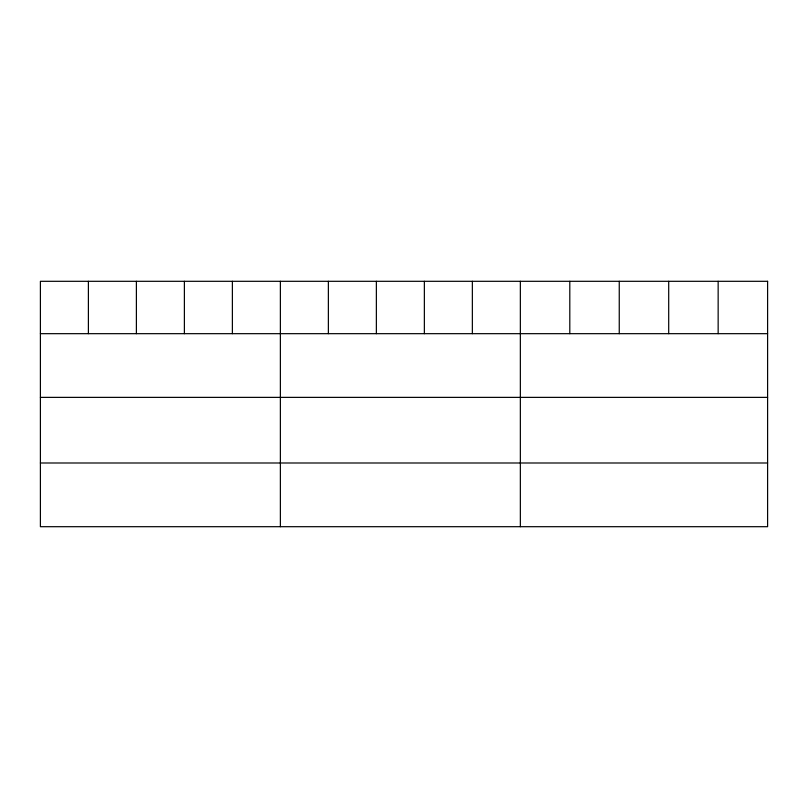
<?xml version="1.0" encoding="UTF-8"?>
<svg xmlns="http://www.w3.org/2000/svg" width="808" height="808" viewBox="0 0 808 808"><rect width="100%" height="100%" fill="white"/><g stroke="black" fill="none" stroke-linecap="round" stroke-linejoin="round"><path stroke-width="1.21" d="M40.4 333.674L767.6 333.674M40.4 397.374L767.6 397.374M40.4 462.994L767.6 462.994M718.15 281.305L718.15 333.674M668.701 281.305L668.701 333.674M619.251 281.305L619.251 333.674M569.802 281.305L569.802 333.674M520.352 281.305L520.352 526.695M472.357 281.305L472.357 333.674M424.362 281.305L424.362 333.674M376.366 281.305L376.366 333.674M328.371 281.305L328.371 333.674M280.376 281.305L280.376 526.695M232.381 281.305L232.381 333.674M184.386 281.305L184.386 333.674M136.39 281.305L136.39 333.674M88.395 281.305L88.395 333.674M767.6 281.305L40.4 281.305L40.4 526.695L767.6 526.695L767.6 281.305"/></g></svg>
